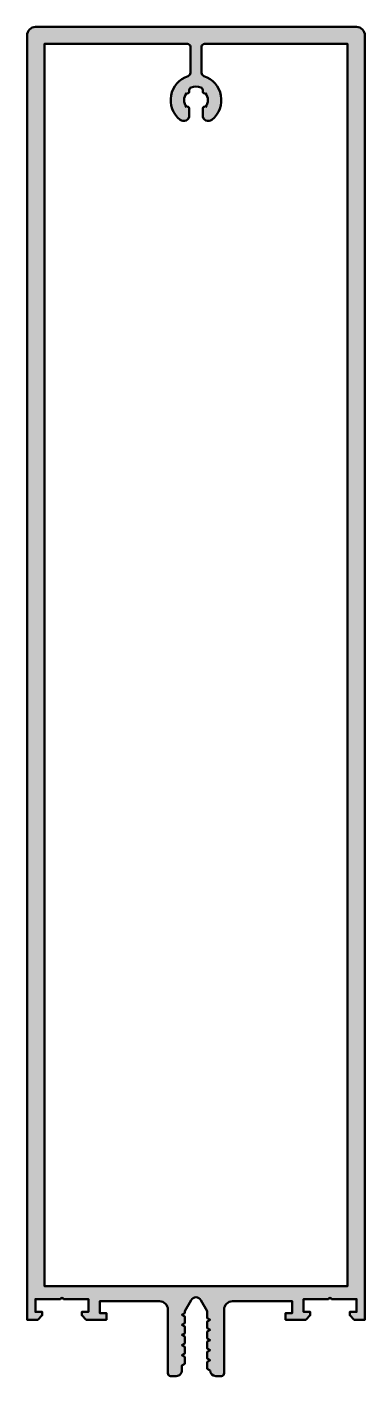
# Model space of a CAD drawing. Extents: x -30 to 30, y -16 to 224.
import ezdxf

# ---------------------------------------------------------------- set-up
doc = ezdxf.new("R2010")
doc.units = 0
doc.layers.add('0S-Alu contour', color=7, linetype='Continuous', lineweight=50)
doc.layers.add('0S-Alu hatch', color=252, linetype='Continuous', lineweight=25)

# ---------------------------------------------------------------- blocks, each defined once
blk = doc.blocks.new('505060__FCD4B60B_52EC_4711_B7E6_ECE5BD119FEE_')
at = {"layer": '0S-Alu hatch'}
h = blk.add_hatch(color=256, dxfattribs=at)
edge = h.paths.add_edge_path()
edge.add_ellipse((28.5000000000001, 222.5), major_axis=(-1.499999999999971, 0), ratio=1, start_angle=180, end_angle=270.0000000000007, ccw=False)
edge.add_line((30.00000000000008, 222.5), (29.99999999999995, -6))
edge.add_line((29.99999999999995, -6), (28.09999999999995, -6.000000000000006))
edge.add_line((28.09999999999995, -6.000000000000006), (27.29999999999995, -5.200000000000004))
edge.add_line((27.29999999999995, -5.200000000000004), (27.29999999999995, -4.600000000000005))
edge.add_line((27.29999999999995, -4.600000000000005), (28.49999999999995, -4.600000000000006))
edge.add_line((28.49999999999995, -4.600000000000006), (28.49999999999995, -2.300000000000006))
edge.add_line((28.49999999999995, -2.300000000000006), (24.04999999999995, -2.300000000000005))
edge.add_arc((23.79999999999995, -2.356250000000002), 0.2562499999999995, 12.6803834918193, 167.3196165081804)
edge.add_line((23.54999999999995, -2.300000000000003), (19.09999999999995, -2.3))
edge.add_line((19.09999999999995, -2.3), (19.09999999999995, -4.600000000000001))
edge.add_line((19.09999999999995, -4.600000000000001), (20.29999999999995, -4.600000000000002))
edge.add_line((20.29999999999995, -4.600000000000002), (20.29999999999995, -5.200000000000001))
edge.add_line((20.29999999999995, -5.200000000000001), (19.49999999999995, -6))
edge.add_line((19.49999999999995, -6), (15.89999999999994, -5.999999999999999))
edge.add_line((15.89999999999994, -5.999999999999999), (15.89999999999994, -4.799999999999998))
edge.add_line((15.89999999999994, -4.799999999999998), (17.09999999999995, -4.799999999999998))
edge.add_line((17.09999999999995, -4.799999999999998), (17.09999999999995, -2.699999999999997))
edge.add_line((17.09999999999995, -2.699999999999997), (6.499999999999943, -2.700000000000001))
edge.add_arc((6.499999999999943, -4.200000000000001), 1.499999999999999, 90, 180)
edge.add_line((4.999999999999944, -4.200000000000001), (4.999999999999944, -15.49999999999997))
edge.add_ellipse((4.499999999999941, -15.49999999999997), major_axis=(-0.5000000000000036, 0), ratio=1, start_angle=90.0000000000004, end_angle=180, ccw=False)
edge.add_line((4.499999999999944, -15.99999999999997), (3.499999999999934, -15.99999999999997))
edge.add_ellipse((3.499999999999943, -15.00000000000001), major_axis=(-0.9999999999999626, 0), ratio=1, start_angle=0, end_angle=89.99999999999949, ccw=False)
edge.add_line((2.499999999999979, -15), (1.99999999999998, -14.71132486540519))
edge.add_line((1.99999999999998, -14.71132486540519), (1.99999999999998, -13.48867513459482))
edge.add_line((1.99999999999998, -13.48867513459482), (2.499999999999979, -13.20000000000001))
edge.add_line((2.499999999999979, -13.20000000000001), (1.99999999999998, -12.9113248654052))
edge.add_line((1.99999999999998, -12.9113248654052), (1.99999999999998, -11.68867513459482))
edge.add_line((1.99999999999998, -11.68867513459482), (2.499999999999978, -11.40000000000001))
edge.add_line((2.499999999999978, -11.40000000000001), (1.99999999999998, -11.1113248654052))
edge.add_line((1.99999999999998, -11.1113248654052), (1.99999999999998, -9.888675134594825))
edge.add_line((1.99999999999998, -9.888675134594825), (2.499999999999978, -9.60000000000001))
edge.add_line((2.499999999999978, -9.60000000000001), (1.99999999999998, -9.311324865405197))
edge.add_line((1.99999999999998, -9.311324865405197), (1.99999999999998, -8.088675134594823))
edge.add_line((1.99999999999998, -8.088675134594823), (2.499999999999978, -7.800000000000009))
edge.add_line((2.499999999999978, -7.800000000000009), (1.99999999999998, -7.511324865405195))
edge.add_line((1.99999999999998, -7.511324865405195), (1.99999999999998, -6.288675134594821))
edge.add_line((1.99999999999998, -6.288675134594821), (2.499999999999978, -6.000000000000007))
edge.add_line((2.499999999999978, -6.000000000000007), (1.999999999999929, -5.711324865405165))
edge.add_line((1.999999999999929, -5.711324865405165), (1.999999999999944, -4.464101615137757))
edge.add_line((1.999999999999944, -4.464101615137757), (0.8660254037843834, -2.500000000000003))
edge.add_arc((-5.84e-14, -3.000000000000005), 1.000000000000003, 29.99999999999998, 150)
edge.add_line((-0.8660254037845003, -2.500000000000003), (-2.000000000000058, -4.46410161513775))
edge.add_line((-2.000000000000058, -4.46410161513775), (-2.000000000000017, -4.811324865405193))
edge.add_line((-2.000000000000017, -4.811324865405193), (-2.500000000000015, -5.100000000000007))
edge.add_line((-2.500000000000015, -5.100000000000007), (-2.000000000000017, -5.388675134594823))
edge.add_line((-2.000000000000017, -5.388675134594823), (-2.000000000000016, -6.611324865405197))
edge.add_line((-2.000000000000016, -6.611324865405197), (-2.500000000000015, -6.900000000000009))
edge.add_line((-2.500000000000015, -6.900000000000009), (-2.000000000000016, -7.18867513459482))
edge.add_line((-2.000000000000016, -7.18867513459482), (-2.000000000000016, -8.411324865405195))
edge.add_line((-2.000000000000016, -8.411324865405195), (-2.500000000000015, -8.700000000000006))
edge.add_line((-2.500000000000015, -8.700000000000006), (-2.000000000000016, -8.988675134594818))
edge.add_line((-2.000000000000016, -8.988675134594818), (-2.000000000000016, -10.21132486540519))
edge.add_line((-2.000000000000016, -10.21132486540519), (-2.500000000000014, -10.5))
edge.add_line((-2.500000000000014, -10.5), (-2.000000000000016, -10.78867513459482))
edge.add_line((-2.000000000000016, -10.78867513459482), (-2.000000000000015, -12.01132486540519))
edge.add_line((-2.000000000000015, -12.01132486540519), (-2.500000000000014, -12.3))
edge.add_line((-2.500000000000014, -12.3), (-2.000000000000015, -12.58867513459482))
edge.add_line((-2.000000000000015, -12.58867513459482), (-2.000000000000059, -13.81132486540519))
edge.add_line((-2.000000000000059, -13.81132486540519), (-2.500000000000057, -14.10000000000001))
edge.add_line((-2.500000000000057, -14.10000000000001), (-2.50000000000005, -14.99999999999999))
edge.add_ellipse((-3.500000000000035, -14.99999999999998), major_axis=(-0.9999999999999849, 0), ratio=1, start_angle=89.9999999999992, end_angle=180, ccw=False)
edge.add_line((-3.500000000000049, -15.99999999999997), (-4.500000000000057, -15.99999999999997))
edge.add_ellipse((-4.500000000000056, -15.49999999999997), major_axis=(-0.5, 0), ratio=1, start_angle=0, end_angle=89.99999999999989, ccw=False)
edge.add_line((-5.000000000000057, -15.49999999999997), (-5.000000000000057, -4.200000000000004))
edge.add_arc((-6.500000000000058, -4.200000000000005), 1.5, 0, 90)
edge.add_line((-6.500000000000058, -2.700000000000004), (-17.10000000000006, -2.699999999999974))
edge.add_line((-17.10000000000006, -2.699999999999974), (-17.10000000000006, -4.799999999999974))
edge.add_line((-17.10000000000006, -4.799999999999974), (-15.90000000000005, -4.799999999999974))
edge.add_line((-15.90000000000005, -4.799999999999974), (-15.90000000000005, -5.999999999999973))
edge.add_line((-15.90000000000005, -5.999999999999973), (-19.50000000000005, -5.999999999999973))
edge.add_line((-19.50000000000005, -5.999999999999973), (-20.30000000000005, -5.199999999999971))
edge.add_line((-20.30000000000005, -5.199999999999971), (-20.30000000000005, -4.599999999999973))
edge.add_line((-20.30000000000005, -4.599999999999973), (-19.10000000000005, -4.599999999999974))
edge.add_line((-19.10000000000005, -4.599999999999974), (-19.10000000000005, -2.299999999999977))
edge.add_line((-19.10000000000005, -2.299999999999977), (-23.55000000000005, -2.299999999999977))
edge.add_arc((-23.80000000000006, -2.356249999999975), 0.2562499999999997, 12.68038349181954, 167.3196165081803)
edge.add_line((-24.05000000000006, -2.299999999999976), (-28.50000000000004, -2.299999999999974))
edge.add_line((-28.50000000000004, -2.299999999999974), (-28.50000000000004, -4.599999999999972))
edge.add_line((-28.50000000000004, -4.599999999999972), (-27.30000000000005, -4.599999999999972))
edge.add_line((-27.30000000000005, -4.599999999999972), (-27.30000000000005, -5.19999999999997))
edge.add_line((-27.30000000000005, -5.19999999999997), (-28.10000000000005, -5.999999999999971))
edge.add_line((-28.10000000000005, -5.999999999999971), (-30.00000000000005, -5.999999999999972))
edge.add_line((-30.00000000000005, -5.999999999999972), (-30.00000000000001, 222.5))
edge.add_ellipse((-28.50000000000003, 222.5), major_axis=(-1.499999999999981, 0), ratio=1, start_angle=269.9999999999993, end_angle=360, ccw=False)
edge.add_line((-28.50000000000001, 224), (28.50000000000008, 224))
edge = h.paths.add_edge_path()
edge.add_ellipse((-5.46e-14, 211), major_axis=(-4.500000000000013, 0), ratio=1, start_angle=-71.71611005959238, end_angle=51.055196405904496, ccw=False)
edge.add_arc((-1.600000000000063, 215.8425200051213), 0.599999999999977, 288.2838899404082, 360)
edge.add_line((-1.000000000000062, 215.8425200051214), (-1.000000000000053, 220.5))
edge.add_arc((-1.500000000000054, 220.5), 0.5000000000000014, 0, 90.00000000000017)
edge.add_line((-1.500000000000055, 221), (-26.90000000000007, 221))
edge.add_line((-26.90000000000007, 221), (-26.90000000000003, 0))
edge.add_line((-26.90000000000003, 7.1e-15), (26.90000000000007, 7.1e-15))
edge.add_line((26.90000000000007, 7.1e-15), (26.89999999999996, 221))
edge.add_line((26.89999999999996, 221), (1.499999999999936, 221))
edge.add_arc((1.499999999999933, 220.5), 0.5, 89.99999999999946, 180)
edge.add_line((0.9999999999999285, 220.5), (0.9999999999999484, 215.8425200051213))
edge.add_arc((1.599999999999949, 215.8425200051213), 0.600000000000001, 180, 251.716110059592)
edge.add_ellipse((-5.37e-14, 211), major_axis=(-4.500000000000009, 0), ratio=1, start_angle=128.9448035940954, end_angle=251.7161100595926, ccw=False)
edge.add_ellipse((2.199999999999945, 208.2778684822367), major_axis=(-0.9999999999999873, 0), ratio=1, start_angle=0, end_angle=128.9448035940961, ccw=False)
edge.add_line((1.199999999999942, 208.2778684822368), (1.199999999999958, 209.5303061543301))
edge.add_ellipse((1.499999999999983, 209.5303061543301), major_axis=(-0.300000000000025, 0), ratio=1, start_angle=229.6807351609644, end_angle=360, ccw=False)
edge.add_arc((-7.13e-14, 211), 2.100000000000012, 323.7767789191135, 396.2232210808889)
edge.add_ellipse((1.499999999999935, 212.46969384567), major_axis=(-0.2999999999999887, 0), ratio=1, start_angle=0, end_angle=130.319264839045, ccw=False)
edge.add_line((1.199999999999939, 212.46969384567), (1.199999999999942, 212.7663521732656))
edge.add_arc((0.6999999999999603, 212.7663521732656), 0.4999999999999817, 0, 68.38172757784372)
edge.add_arc((-5.66e-14, 211.0000000000001), 2.399999999999978, 68.38172757784166, 111.6182724221583)
edge.add_arc((-0.7000000000000738, 212.7663521732656), 0.4999999999999947, 111.6182724221562, 180)
edge.add_line((-1.200000000000055, 212.7663521732656), (-1.200000000000059, 212.46969384567))
edge.add_ellipse((-1.500000000000047, 212.46969384567), major_axis=(-0.2999999999999883, 0), ratio=1, start_angle=49.68073516095569, end_angle=180, ccw=False)
edge.add_arc((-4.24e-14, 211.0000000000001), 2.100000000000015, 143.7767789191116, 216.2232210808885)
edge.add_ellipse((-1.500000000000058, 209.5303061543301), major_axis=(-0.3000000000000176, 0), ratio=1, start_angle=180, end_angle=310.3192648390348, ccw=False)
edge.add_line((-1.200000000000055, 209.5303061543301), (-1.200000000000065, 208.2778684822367))
edge.add_ellipse((-2.200000000000059, 208.2778684822367), major_axis=(-0.9999999999999943, 0), ratio=1, start_angle=51.0551964059041, end_angle=180, ccw=False)
at = {"layer": '0S-Alu contour', "color": 7}
for points in [[(-28.50000000000001, 224), (28.50000000000008, 224)], [(-24.05000000000006, -2.299999999999976), (-28.50000000000004, -2.299999999999974), (-28.50000000000004, -4.599999999999972), (-27.30000000000005, -4.599999999999972), (-27.30000000000005, -5.19999999999997), (-28.10000000000005, -5.999999999999971), (-30.00000000000005, -5.999999999999972), (-30.00000000000001, 222.5)], [(-1.500000000000055, 221), (-26.90000000000007, 221), (-26.90000000000003, 7.1e-15), (26.90000000000007, 7.1e-15), (26.89999999999996, 221), (1.499999999999937, 221)], [(30.00000000000008, 222.5), (29.99999999999995, -6), (28.09999999999995, -6.000000000000006), (27.29999999999995, -5.200000000000004), (27.29999999999995, -4.600000000000005), (28.49999999999995, -4.600000000000006), (28.49999999999995, -2.300000000000006), (24.04999999999995, -2.300000000000005)], [(-1.000000000000062, 215.8425200051214), (-1.000000000000053, 220.5)], [(0.9999999999999285, 220.5), (0.9999999999999484, 215.8425200051213)], [(-1.200000000000055, 212.7663521732656), (-1.200000000000059, 212.46969384567)], [(1.199999999999939, 212.46969384567), (1.199999999999942, 212.7663521732656)], [(-1.200000000000055, 209.5303061543301), (-1.200000000000065, 208.2778684822367)], [(1.199999999999942, 208.2778684822368), (1.199999999999958, 209.5303061543301)], [(-6.500000000000058, -2.700000000000004), (-17.10000000000006, -2.699999999999974), (-17.10000000000006, -4.799999999999974), (-15.90000000000005, -4.799999999999974), (-15.90000000000005, -5.999999999999973), (-19.50000000000005, -5.999999999999973), (-20.30000000000005, -5.199999999999971), (-20.30000000000005, -4.599999999999973), (-19.10000000000005, -4.599999999999974), (-19.10000000000005, -2.299999999999977), (-23.55000000000005, -2.299999999999977)], [(23.54999999999995, -2.300000000000003), (19.09999999999995, -2.3), (19.09999999999995, -4.600000000000001), (20.29999999999995, -4.600000000000002), (20.29999999999995, -5.200000000000001), (19.49999999999995, -6), (15.89999999999994, -5.999999999999999), (15.89999999999994, -4.799999999999998), (17.09999999999995, -4.799999999999998), (17.09999999999995, -2.699999999999997), (6.499999999999943, -2.700000000000001)], [(-5.000000000000057, -15.49999999999997), (-5.000000000000057, -4.200000000000004)], [(-0.8660254037845003, -2.500000000000003), (-2.000000000000058, -4.46410161513775), (-2.000000000000017, -4.811324865405193), (-2.500000000000015, -5.100000000000007), (-2.000000000000017, -5.388675134594823), (-2.000000000000016, -6.611324865405197), (-2.500000000000015, -6.900000000000009), (-2.000000000000016, -7.18867513459482), (-2.000000000000016, -8.411324865405195), (-2.500000000000015, -8.700000000000006), (-2.000000000000016, -8.988675134594818), (-2.000000000000016, -10.21132486540519), (-2.500000000000014, -10.5), (-2.000000000000016, -10.78867513459482), (-2.000000000000015, -12.01132486540519), (-2.500000000000014, -12.3), (-2.000000000000015, -12.58867513459482), (-2.000000000000059, -13.81132486540519), (-2.500000000000057, -14.10000000000001), (-2.50000000000005, -14.99999999999999)], [(2.499999999999979, -15), (1.99999999999998, -14.71132486540519), (1.99999999999998, -13.48867513459482), (2.499999999999979, -13.20000000000001), (1.99999999999998, -12.9113248654052), (1.99999999999998, -11.68867513459482), (2.499999999999978, -11.40000000000001), (1.99999999999998, -11.1113248654052), (1.99999999999998, -9.888675134594825), (2.499999999999978, -9.60000000000001), (1.99999999999998, -9.311324865405197), (1.99999999999998, -8.088675134594823), (2.499999999999978, -7.800000000000009), (1.99999999999998, -7.511324865405195), (1.99999999999998, -6.288675134594821), (2.499999999999978, -6.000000000000007), (1.999999999999929, -5.711324865405165), (1.999999999999944, -4.464101615137757), (0.8660254037843834, -2.500000000000003)], [(4.999999999999944, -4.200000000000001), (4.999999999999944, -15.49999999999997)], [(-3.500000000000049, -15.99999999999997), (-4.500000000000057, -15.99999999999997)], [(4.499999999999944, -15.99999999999997), (3.499999999999934, -15.99999999999997)]]:
    blk.add_lwpolyline(points, dxfattribs=at)
at = {"layer": '0S-Alu contour', "color": 7, "extrusion": (0, 0, -1)}
for centre, radius, start, end in [((28.50000000000003, 222.5), 1.499999999999982, 0, 90.00000000000067), ((-28.5000000000001, 222.5), 1.499999999999971, 89.99999999999935, 180), ((5.46e-14, 211), 4.500000000000013, 308.9448035940955, 71.71611005959258), ((5.37e-14, 211), 4.50000000000001, 108.2838899404074, 231.0551964059046), ((1.500000000000047, 212.46969384567), 0.2999999999999883, 180, 310.3192648390443), ((-1.499999999999935, 212.46969384567), 0.2999999999999887, 229.680735160955, 0), ((1.500000000000058, 209.5303061543301), 0.3000000000000176, 49.68073516096517, 180), ((-1.499999999999983, 209.5303061543301), 0.300000000000025, 0, 130.3192648390356), ((2.200000000000059, 208.2778684822367), 0.9999999999999943, 180, 308.9448035940959), ((-2.199999999999945, 208.2778684822367), 0.9999999999999873, 231.0551964059039, 0), ((4.500000000000056, -15.49999999999997), 0.5, 270.0000000000001, 0), ((3.500000000000035, -14.99999999999998), 0.9999999999999849, 180, 270.0000000000008), ((-3.499999999999943, -15.00000000000001), 0.9999999999999626, 270.0000000000005, 0), ((-4.499999999999941, -15.49999999999997), 0.5000000000000036, 180, 269.9999999999996)]:
    blk.add_arc(centre, radius, start, end, dxfattribs=at)
at = {"layer": '0S-Alu contour', "color": 7}
for centre, radius, start, end in [((-1.500000000000054, 220.5), 0.5000000000000014, 0, 90.00000000000017), ((1.499999999999933, 220.5), 0.5, 89.99999999999946, 180), ((-1.600000000000063, 215.8425200051213), 0.599999999999977, 288.2838899404082, 0), ((1.599999999999949, 215.8425200051213), 0.600000000000001, 180, 251.716110059592), ((-4.24e-14, 211.0000000000001), 2.100000000000015, 143.7767789191116, 216.2232210808885), ((-0.7000000000000738, 212.7663521732656), 0.4999999999999947, 111.6182724221562, 180), ((-5.66e-14, 211.0000000000001), 2.399999999999978, 68.38172757784166, 111.6182724221583), ((0.6999999999999603, 212.7663521732656), 0.4999999999999817, 0, 68.38172757784372), ((-7.13e-14, 211), 2.100000000000012, 323.7767789191135, 36.22322108088892), ((-23.80000000000006, -2.356249999999975), 0.2562499999999997, 12.68038349181954, 167.3196165081803), ((-5.84e-14, -3.000000000000005), 1.000000000000003, 29.99999999999998, 150), ((23.79999999999995, -2.356250000000002), 0.2562499999999995, 12.6803834918193, 167.3196165081804), ((-6.500000000000058, -4.200000000000005), 1.5, 0, 90), ((6.499999999999943, -4.200000000000001), 1.499999999999999, 90, 180)]:
    blk.add_arc(centre, radius, start, end, dxfattribs=at)
blk = doc.blocks.new('505060__6482E371_3155_4308_82BF_1BB847E5110F_')
at = {"layer": '0S-Alu contour', "color": 7}
blk.add_blockref('505060__FCD4B60B_52EC_4711_B7E6_ECE5BD119FEE_', (0, 0), dxfattribs=at)

msp = doc.modelspace()

# ---------------------------------------------------------------- block references
at = {"layer": '0S-Alu contour', "color": 7}
msp.add_blockref('505060__6482E371_3155_4308_82BF_1BB847E5110F_', (0, 0), dxfattribs=at)

doc.saveas('drawing.dxf')
